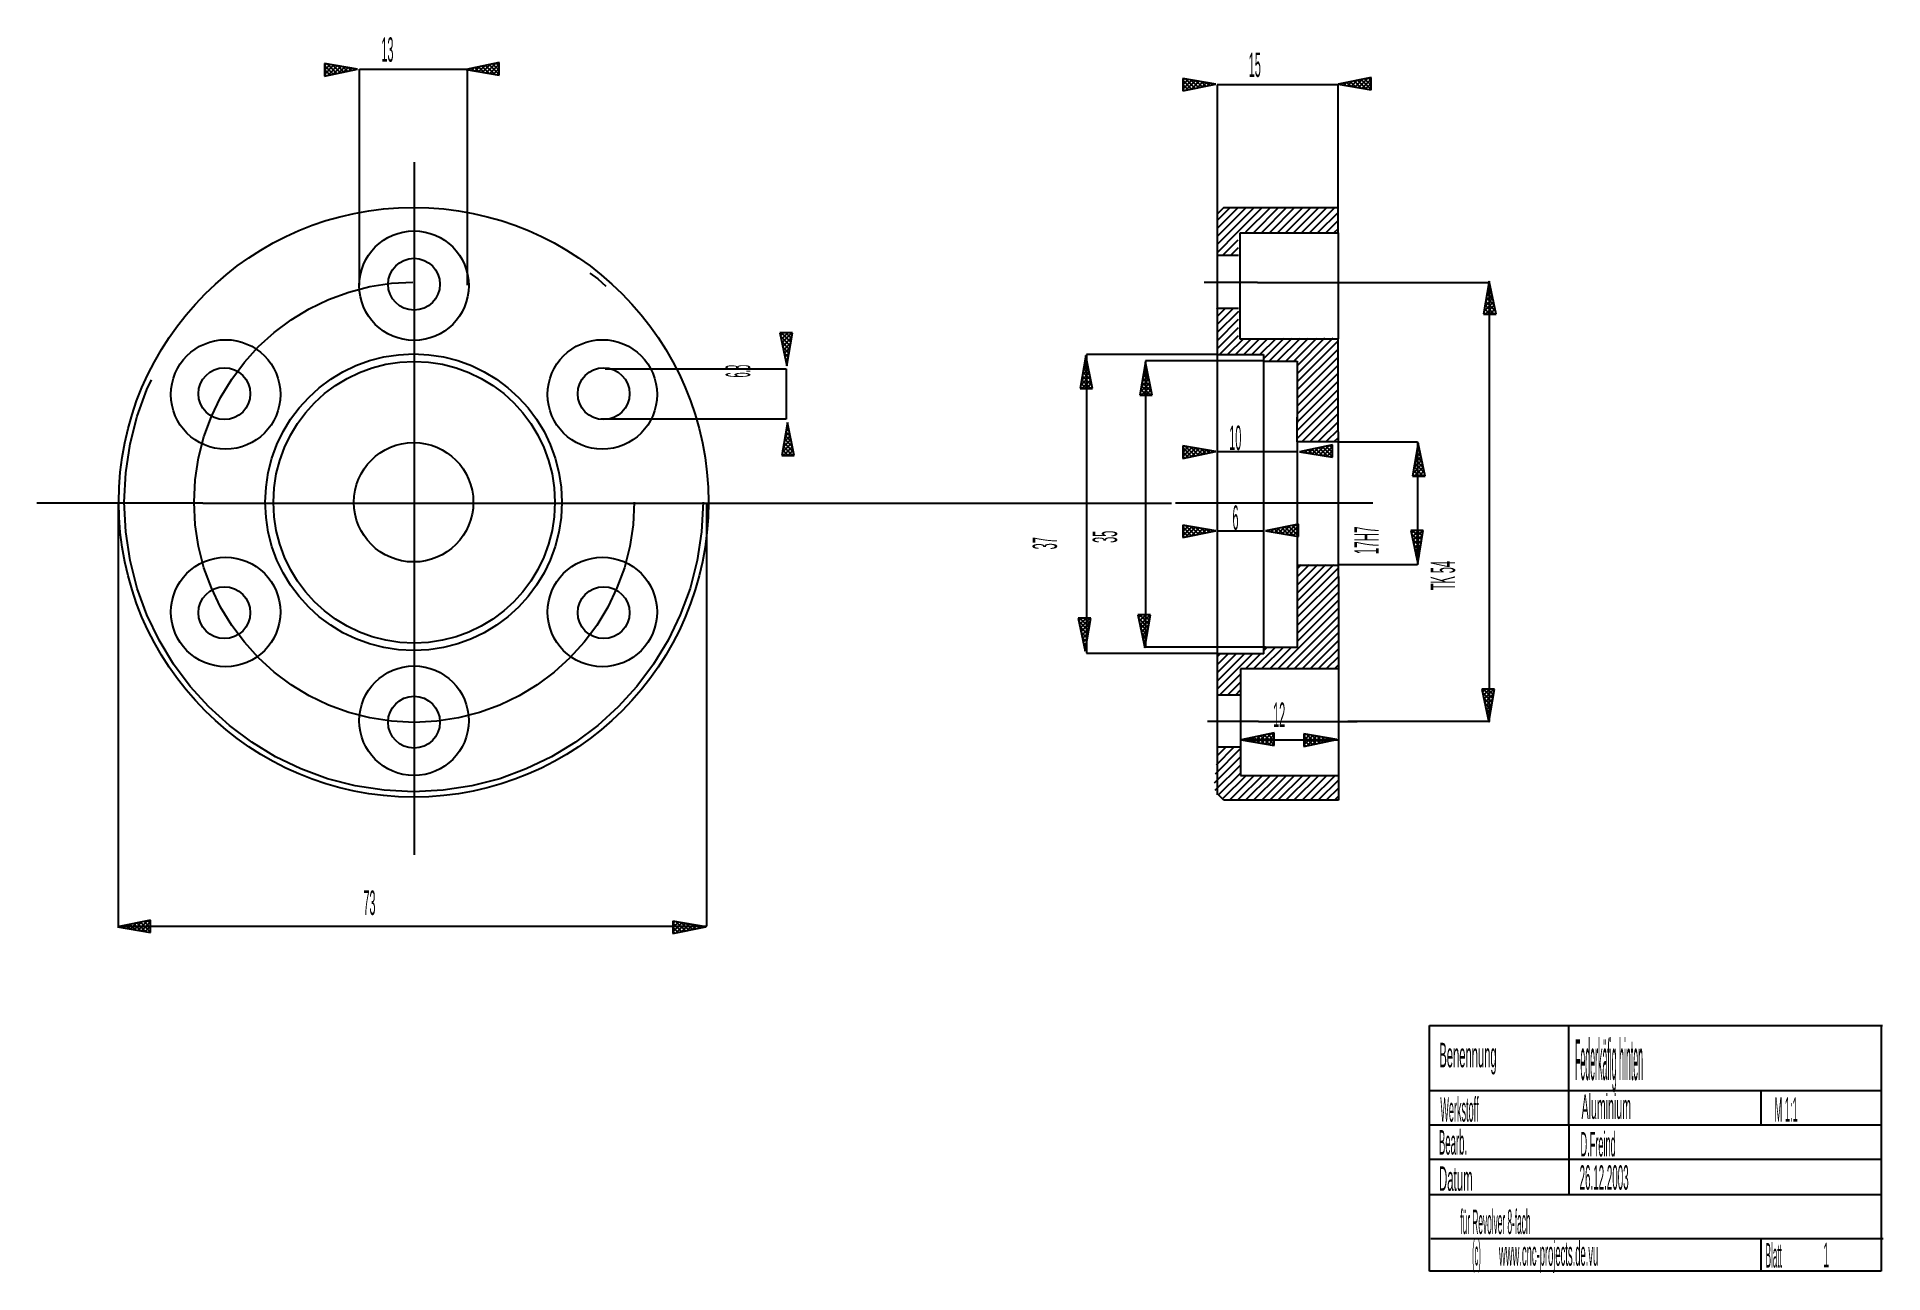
# Model space of a CAD drawing. Extents: x 2.18 to 11.09, y 0.36 to 6.33.
import ezdxf

# ---------------------------------------------------------------- set-up
doc = ezdxf.new("R2010")
doc.units = 0
doc.header["$LTSCALE"] = 10
doc.linetypes.add('CENTER', pattern=[2, 1.25, -0.25, 0.25, -0.25])
doc.linetypes.add('DASHDOT', pattern=[1, 0.5, -0.25, 0, -0.25])
doc.layers.add('1', color=1, linetype='CONTINUOUS')

msp = doc.modelspace()

# ---------------------------------------------------------------- linework, layer by layer
at = {"layer": '1', "color": 0, "linetype": 'CONTINUOUS'}
for p, q in [((3.7236, 6.1707), (3.5643, 6.1978)), ((3.5643, 6.1978), (3.5643, 6.1374)), ((3.5643, 6.1978), (3.5643, 6.1374)), ((3.7236, 6.1707), (3.5643, 6.1978)), ((3.5643, 6.1978), (3.5643, 6.1374)), ((3.5643, 6.1978), (3.5643, 6.1374)), ((3.5736, 6.1963), (3.5643, 6.1869)), ((3.5736, 6.1963), (3.5643, 6.1869)), ((3.5913, 6.1932), (3.5643, 6.1663)), ((3.5913, 6.1932), (3.5643, 6.1663)), ((3.6089, 6.1902), (3.5643, 6.1456)), ((3.6089, 6.1902), (3.5643, 6.1456)), ((3.607, 6.1463), (3.5643, 6.1891)), ((3.607, 6.1463), (3.5643, 6.1891)), ((3.5643, 6.1374), (3.7236, 6.1707)), ((3.5643, 6.1374), (3.7236, 6.1707)), ((3.5899, 6.1428), (3.5643, 6.1684)), ((3.5899, 6.1428), (3.5643, 6.1684)), ((3.6241, 6.1499), (3.5786, 6.1954)), ((3.6241, 6.1499), (3.5786, 6.1954)), ((3.6266, 6.1872), (3.5801, 6.1407)), ((3.6266, 6.1872), (3.5801, 6.1407)), ((3.6412, 6.1535), (3.6035, 6.1911)), ((3.6412, 6.1535), (3.6035, 6.1911)), ((3.6442, 6.1842), (3.6062, 6.1462)), ((3.6442, 6.1842), (3.6062, 6.1462)), ((3.6583, 6.157), (3.6285, 6.1869)), ((3.6583, 6.157), (3.6285, 6.1869)), ((3.6618, 6.1812), (3.6323, 6.1516)), ((3.6618, 6.1812), (3.6323, 6.1516)), ((3.6754, 6.1606), (3.6534, 6.1826)), ((3.6754, 6.1606), (3.6534, 6.1826)), ((3.6795, 6.1782), (3.6584, 6.1571)), ((3.6795, 6.1782), (3.6584, 6.1571)), ((3.6925, 6.1642), (3.6783, 6.1784)), ((3.6925, 6.1642), (3.6783, 6.1784)), ((3.6971, 6.1752), (3.6845, 6.1625)), ((3.6971, 6.1752), (3.6845, 6.1625)), ((3.7096, 6.1677), (3.7032, 6.1741)), ((3.7096, 6.1677), (3.7032, 6.1741)), ((3.7148, 6.1722), (3.7106, 6.1679)), ((3.7148, 6.1722), (3.7106, 6.1679)), ((3.7236, 6.1707), (3.7236, 6.1707)), ((3.7236, 6.1707), (3.7236, 6.1707)), ((3.734, 5.1273), (3.734, 6.1707)), ((3.734, 6.1707), (4.2544, 6.1707)), ((4.4075, 6.2029), (4.2482, 6.1696)), ((4.4075, 6.2029), (4.2482, 6.1696)), ((4.2482, 6.1696), (4.2482, 6.1696)), ((4.2482, 6.1696), (4.4075, 6.1425)), ((4.2482, 6.1696), (4.2482, 6.1696)), ((4.2482, 6.1696), (4.4075, 6.1425)), ((4.2544, 6.1707), (4.2544, 5.1273)), ((4.2606, 6.1675), (4.2567, 6.1714)), ((4.2606, 6.1675), (4.2567, 6.1714)), ((4.262, 6.1725), (4.2575, 6.168)), ((4.262, 6.1725), (4.2575, 6.168)), ((4.2855, 6.1633), (4.2738, 6.175)), ((4.2855, 6.1633), (4.2738, 6.175)), ((4.2881, 6.178), (4.2751, 6.165)), ((4.2881, 6.178), (4.2751, 6.165)), ((4.3104, 6.159), (4.2909, 6.1785)), ((4.3104, 6.159), (4.2909, 6.1785)), ((4.3141, 6.1834), (4.2928, 6.162)), ((4.3141, 6.1834), (4.2928, 6.162)), ((4.3353, 6.1548), (4.308, 6.1821)), ((4.3353, 6.1548), (4.308, 6.1821)), ((4.3402, 6.1888), (4.3104, 6.159)), ((4.3402, 6.1888), (4.3104, 6.159)), ((4.3602, 6.1505), (4.3251, 6.1857)), ((4.3602, 6.1505), (4.3251, 6.1857)), ((4.3663, 6.1943), (4.3281, 6.156)), ((4.3663, 6.1943), (4.3281, 6.156)), ((4.3851, 6.1463), (4.3422, 6.1892)), ((4.3851, 6.1463), (4.3422, 6.1892)), ((4.3924, 6.1997), (4.3457, 6.153)), ((4.3924, 6.1997), (4.3457, 6.153)), ((4.4075, 6.1446), (4.3593, 6.1928)), ((4.4075, 6.1446), (4.3593, 6.1928)), ((4.4075, 6.1941), (4.3634, 6.15)), ((4.4075, 6.1941), (4.3634, 6.15)), ((4.4075, 6.1653), (4.3763, 6.1964)), ((4.4075, 6.1653), (4.3763, 6.1964)), ((4.4075, 6.1734), (4.381, 6.147)), ((4.4075, 6.1734), (4.381, 6.147)), ((4.4075, 6.1859), (4.3934, 6.1999)), ((4.4075, 6.1859), (4.3934, 6.1999)), ((4.4075, 6.1528), (4.3986, 6.144)), ((4.4075, 6.1528), (4.3986, 6.144)), ((4.4075, 6.1425), (4.4075, 6.2029)), ((4.4075, 6.1425), (4.4075, 6.2029)), ((4.4075, 6.1425), (4.4075, 6.2029)), ((4.4075, 6.1425), (4.4075, 6.2029)), ((3.5729, 6.1392), (3.5643, 6.1478)), ((3.5729, 6.1392), (3.5643, 6.1478)), ((7.8681, 6.0988), (7.7089, 6.126)), ((7.7089, 6.126), (7.7089, 6.0656)), ((7.7089, 6.126), (7.7089, 6.0656)), ((7.8681, 6.0988), (7.7089, 6.126)), ((7.7089, 6.126), (7.7089, 6.0656)), ((7.7089, 6.126), (7.7089, 6.0656)), ((7.7182, 6.1244), (7.7089, 6.1151)), ((7.7182, 6.1244), (7.7089, 6.1151)), ((7.7358, 6.1214), (7.7089, 6.0944)), ((7.7358, 6.1214), (7.7089, 6.0944)), ((7.7535, 6.1184), (7.7089, 6.0738)), ((7.7535, 6.1184), (7.7089, 6.0738)), ((7.7516, 6.0745), (7.7089, 6.1172)), ((7.7516, 6.0745), (7.7089, 6.1172)), ((7.7089, 6.0656), (7.8681, 6.0988)), ((7.7089, 6.0656), (7.8681, 6.0988)), ((7.7345, 6.0709), (7.7089, 6.0966)), ((7.7345, 6.0709), (7.7089, 6.0966)), ((7.7174, 6.0674), (7.7089, 6.0759)), ((7.7174, 6.0674), (7.7089, 6.0759)), ((7.7687, 6.0781), (7.7232, 6.1236)), ((7.7687, 6.0781), (7.7232, 6.1236)), ((7.7711, 6.1154), (7.7246, 6.0689)), ((7.7711, 6.1154), (7.7246, 6.0689)), ((7.7858, 6.0816), (7.7481, 6.1193)), ((7.7858, 6.0816), (7.7481, 6.1193)), ((7.7887, 6.1124), (7.7507, 6.0743)), ((7.7887, 6.1124), (7.7507, 6.0743)), ((7.8028, 6.0852), (7.773, 6.1151)), ((7.8028, 6.0852), (7.773, 6.1151)), ((7.8064, 6.1094), (7.7768, 6.0798)), ((7.8064, 6.1094), (7.7768, 6.0798)), ((7.8199, 6.0888), (7.7979, 6.1108)), ((7.8199, 6.0888), (7.7979, 6.1108)), ((7.824, 6.1063), (7.8029, 6.0852)), ((7.824, 6.1063), (7.8029, 6.0852)), ((7.837, 6.0923), (7.8228, 6.1066)), ((7.837, 6.0923), (7.8228, 6.1066)), ((7.8417, 6.1033), (7.829, 6.0907)), ((7.8417, 6.1033), (7.829, 6.0907)), ((7.8541, 6.0959), (7.8477, 6.1023)), ((7.8541, 6.0959), (7.8477, 6.1023)), ((7.8593, 6.1003), (7.8551, 6.0961)), ((7.8593, 6.1003), (7.8551, 6.0961)), ((7.8681, 6.0988), (7.8681, 6.0988)), ((7.8681, 6.0988), (7.8681, 6.0988)), ((8.4589, 6.0954), (7.8747, 6.0954)), ((7.8747, 6.0954), (7.8747, 5.4554)), ((8.4589, 5.501), (8.4589, 6.0954)), ((8.6188, 6.131), (8.4595, 6.0978)), ((8.6188, 6.131), (8.4595, 6.0978)), ((8.4595, 6.0978), (8.4595, 6.0978)), ((8.4595, 6.0978), (8.6188, 6.0706)), ((8.4595, 6.0978), (8.4595, 6.0978)), ((8.4595, 6.0978), (8.6188, 6.0706)), ((8.4719, 6.0957), (8.468, 6.0996)), ((8.4719, 6.0957), (8.468, 6.0996)), ((8.4733, 6.1007), (8.4688, 6.0962)), ((8.4733, 6.1007), (8.4688, 6.0962)), ((8.4968, 6.0914), (8.4851, 6.1031)), ((8.4968, 6.0914), (8.4851, 6.1031)), ((8.4994, 6.1061), (8.4864, 6.0932)), ((8.4994, 6.1061), (8.4864, 6.0932)), ((8.5217, 6.0872), (8.5022, 6.1067)), ((8.5217, 6.0872), (8.5022, 6.1067)), ((8.5254, 6.1116), (8.5041, 6.0902)), ((8.5254, 6.1116), (8.5041, 6.0902)), ((8.5466, 6.0829), (8.5193, 6.1103)), ((8.5466, 6.0829), (8.5193, 6.1103)), ((8.5515, 6.117), (8.5217, 6.0872)), ((8.5515, 6.117), (8.5217, 6.0872)), ((8.5715, 6.0787), (8.5364, 6.1138)), ((8.5715, 6.0787), (8.5364, 6.1138)), ((8.5776, 6.1224), (8.5394, 6.0842)), ((8.5776, 6.1224), (8.5394, 6.0842)), ((8.5964, 6.0744), (8.5535, 6.1174)), ((8.5964, 6.0744), (8.5535, 6.1174)), ((8.6037, 6.1279), (8.557, 6.0812)), ((8.6037, 6.1279), (8.557, 6.0812)), ((8.6188, 6.0728), (8.5706, 6.121)), ((8.6188, 6.0728), (8.5706, 6.121)), ((8.6188, 6.1222), (8.5746, 6.0781)), ((8.6188, 6.1222), (8.5746, 6.0781)), ((8.6188, 6.0934), (8.5876, 6.1245)), ((8.6188, 6.0934), (8.5876, 6.1245)), ((8.6188, 6.1016), (8.5923, 6.0751)), ((8.6188, 6.1016), (8.5923, 6.0751)), ((8.6188, 6.1141), (8.6047, 6.1281)), ((8.6188, 6.1141), (8.6047, 6.1281)), ((8.6188, 6.0809), (8.6099, 6.0721)), ((8.6188, 6.0809), (8.6099, 6.0721)), ((8.6188, 6.0706), (8.6188, 6.131)), ((8.6188, 6.0706), (8.6188, 6.131)), ((8.6188, 6.0706), (8.6188, 6.131)), ((8.6188, 6.0706), (8.6188, 6.131)), ((8.0529, 5.501), (7.874, 5.3221)), ((8.0139, 5.501), (7.8744, 5.3615)), ((7.9749, 5.501), (7.8747, 5.4008)), ((7.9359, 5.501), (7.8751, 5.4401)), ((7.9061, 5.501), (7.8754, 5.4702)), ((7.8754, 5.4702), (7.8754, 4.7928)), ((8.4589, 5.501), (7.9061, 5.501)), ((8.0918, 5.501), (7.9741, 5.3833)), ((8.1308, 5.501), (8.0129, 5.3831)), ((8.1698, 5.501), (8.0517, 5.3829)), ((8.2088, 5.501), (8.0905, 5.3827)), ((8.2477, 5.501), (8.1293, 5.3825)), ((8.2867, 5.501), (8.1681, 5.3823)), ((8.3257, 5.501), (8.2068, 5.3821)), ((8.3647, 5.501), (8.2456, 5.3819)), ((8.4036, 5.501), (8.2844, 5.3817)), ((8.4426, 5.501), (8.3232, 5.3816)), ((8.4589, 5.4783), (8.362, 5.3814)), ((8.4589, 5.4394), (8.4008, 5.3812)), ((8.4589, 5.3809), (8.4589, 5.501)), ((7.974, 5.3831), (7.8736, 5.2828)), ((7.986, 4.8667), (7.986, 5.3809)), ((7.986, 5.3809), (8.4589, 5.3809)), ((8.4589, 5.4004), (8.4395, 5.381)), ((8.4589, 5.3809), (8.4589, 4.869)), ((7.9778, 5.2713), (7.8735, 5.2713)), ((7.9753, 5.3455), (7.9011, 5.2713)), ((7.9766, 5.3078), (7.9401, 5.2713)), ((8.5428, 5.1414), (9.1883, 5.1414)), ((9.1893, 5.1471), (9.1621, 4.9878)), ((9.2029, 5.0818), (9.1731, 5.052)), ((9.1993, 5.0989), (9.1773, 5.0769)), ((9.2085, 5.055), (9.1787, 5.0849)), ((9.1958, 5.116), (9.1816, 5.1018)), ((9.2031, 5.0811), (9.1817, 5.1025)), ((9.1976, 5.1072), (9.1847, 5.1201)), ((9.1922, 5.1331), (9.1858, 5.1267)), ((9.1922, 5.1333), (9.1877, 5.1378)), ((9.1883, 5.1414), (9.1883, 3.0203)), ((9.1893, 5.1471), (9.1893, 5.1471)), ((9.2225, 4.9878), (9.1893, 5.1471)), ((7.9778, 5.0144), (7.8735, 5.0144)), ((7.8744, 5.0144), (7.8735, 5.0136)), ((7.9133, 5.0144), (7.8739, 4.9749)), ((7.9523, 5.0144), (7.8742, 4.9363)), ((7.9777, 5.0008), (7.8745, 4.8976)), ((9.1724, 4.9878), (9.1636, 4.9966)), ((9.21, 5.0476), (9.1646, 5.0021)), ((9.1931, 4.9878), (9.1666, 5.0143)), ((9.2065, 5.0647), (9.1688, 5.027)), ((9.2137, 4.9878), (9.1696, 5.0319)), ((9.2136, 5.0305), (9.1709, 4.9878)), ((9.2194, 5.0028), (9.1726, 5.0496)), ((9.2139, 5.0289), (9.1757, 5.0672)), ((9.2172, 5.0134), (9.1915, 4.9878)), ((9.2207, 4.9964), (9.2122, 4.9878)), ((7.9774, 4.9615), (7.8748, 4.859)), ((7.977, 4.9221), (7.8752, 4.8203)), ((9.1621, 4.9878), (9.2225, 4.9878)), ((9.1621, 4.9878), (9.2225, 4.9878)), ((5.8242, 4.897), (5.7638, 4.897)), ((5.7638, 4.897), (5.797, 4.7377)), ((5.8242, 4.897), (5.7638, 4.897)), ((5.7807, 4.897), (5.7667, 4.883)), ((5.8135, 4.8348), (5.767, 4.8813)), ((5.8014, 4.897), (5.7702, 4.8659)), ((5.8165, 4.8524), (5.7719, 4.897)), ((5.8105, 4.8171), (5.7725, 4.8552)), ((5.822, 4.897), (5.7738, 4.8488)), ((5.8203, 4.8747), (5.7774, 4.8317)), ((5.8075, 4.7995), (5.7779, 4.8291)), ((5.8161, 4.8498), (5.7809, 4.8146)), ((5.8118, 4.8249), (5.7845, 4.7975)), ((5.8196, 4.8701), (5.7926, 4.897)), ((5.797, 4.7377), (5.8242, 4.897)), ((5.8226, 4.8877), (5.8132, 4.897)), ((7.9766, 4.8828), (7.8866, 4.7928)), ((8.0005, 4.8677), (7.9256, 4.7928)), ((8.0398, 4.8681), (7.9646, 4.7928)), ((8.4589, 4.8667), (7.986, 4.8667)), ((8.0792, 4.8684), (8.0036, 4.7928)), ((8.1185, 4.8688), (8.0425, 4.7928)), ((8.1579, 4.8692), (8.0815, 4.7928)), ((8.1972, 4.8695), (8.0996, 4.7719)), ((8.2365, 4.8699), (8.1286, 4.7619)), ((8.2759, 4.8703), (8.1674, 4.7618)), ((8.3152, 4.8706), (8.2062, 4.7616)), ((8.3545, 4.871), (8.245, 4.7615)), ((8.4332, 4.8717), (8.2612, 4.6997)), ((8.3939, 4.8713), (8.2612, 4.7386)), ((8.4589, 4.8584), (8.2612, 4.6607)), ((8.4589, 4.8195), (8.2612, 4.6217)), ((8.4589, 4.4203), (8.4589, 4.8667)), ((5.8045, 4.7818), (5.7834, 4.803)), ((5.8076, 4.8), (5.7881, 4.7805)), ((5.8015, 4.7642), (5.7888, 4.7769)), ((5.8033, 4.7751), (5.7916, 4.7634)), ((5.7985, 4.7466), (5.7943, 4.7508)), ((5.7991, 4.7502), (5.7952, 4.7463)), ((5.797, 4.7377), (5.797, 4.7377)), ((7.2404, 4.7876), (7.2132, 4.6283)), ((7.2505, 4.7394), (7.2284, 4.7174)), ((7.2596, 4.6955), (7.2298, 4.7254)), ((7.2469, 4.7565), (7.2327, 4.7423)), ((7.2542, 4.7216), (7.2328, 4.743)), ((7.2487, 4.7477), (7.2358, 4.7607)), ((7.2433, 4.7736), (7.2369, 4.7672)), ((7.2433, 4.7738), (7.2388, 4.7783)), ((7.2404, 4.7876), (7.2404, 4.7876)), ((7.2736, 4.6283), (7.2404, 4.7876)), ((7.8754, 4.7928), (7.2436, 4.7928)), ((7.2436, 4.7928), (7.2436, 3.3514)), ((7.5288, 4.7564), (7.5017, 4.5971)), ((7.5353, 4.7252), (7.5211, 4.711)), ((7.5372, 4.7165), (7.5242, 4.7294)), ((7.5318, 4.7423), (7.5254, 4.7359)), ((7.5317, 4.7426), (7.5273, 4.747)), ((7.5288, 4.7564), (7.5288, 4.7564)), ((7.5621, 4.5971), (7.5288, 4.7564)), ((8.0996, 4.762), (7.5298, 4.762)), ((7.5298, 4.762), (7.5298, 3.3808)), ((7.8754, 4.7928), (8.0996, 4.7928)), ((7.8754, 4.7928), (7.8754, 4.6543)), ((8.0996, 4.7928), (8.0996, 4.762)), ((8.0996, 4.762), (8.0996, 4.3705)), ((8.1011, 4.7614), (8.2612, 4.7614)), ((8.4589, 4.7805), (8.2612, 4.5827)), ((8.2612, 4.7614), (8.2612, 4.4621)), ((8.4589, 4.7415), (8.2612, 4.5438)), ((4.9205, 4.7239), (5.7948, 4.7239)), ((5.7948, 4.7239), (5.7948, 4.4805)), ((7.2236, 4.6283), (7.2147, 4.6372)), ((7.2612, 4.6881), (7.2157, 4.6427)), ((7.2442, 4.6283), (7.2177, 4.6548)), ((7.2576, 4.7052), (7.2199, 4.6676)), ((7.2649, 4.6283), (7.2208, 4.6724)), ((7.2647, 4.6711), (7.222, 4.6283)), ((7.2705, 4.6433), (7.2238, 4.6901)), ((7.254, 4.7223), (7.2242, 4.6925)), ((7.2651, 4.6694), (7.2268, 4.7077)), ((7.2683, 4.654), (7.2426, 4.6283)), ((7.2718, 4.6369), (7.2633, 4.6283)), ((7.5496, 4.6569), (7.5041, 4.6114)), ((7.546, 4.674), (7.5084, 4.6363)), ((7.5533, 4.5971), (7.5092, 4.6412)), ((7.5532, 4.6398), (7.5104, 4.5971)), ((7.5589, 4.6121), (7.5122, 4.6588)), ((7.5425, 4.6911), (7.5126, 4.6612)), ((7.5535, 4.6382), (7.5152, 4.6765)), ((7.5389, 4.7082), (7.5169, 4.6861)), ((7.548, 4.6643), (7.5182, 4.6941)), ((7.5426, 4.6904), (7.5212, 4.7118)), ((7.8754, 4.6543), (7.8754, 2.6673)), ((8.4589, 4.7026), (8.2612, 4.5048)), ((8.4589, 4.6636), (8.2612, 4.4658)), ((7.2132, 4.6283), (7.2736, 4.6283)), ((7.2132, 4.6283), (7.2736, 4.6283)), ((7.5017, 4.5971), (7.5621, 4.5971)), ((7.5017, 4.5971), (7.5621, 4.5971)), ((7.512, 4.5971), (7.5032, 4.6059)), ((7.5326, 4.5971), (7.5062, 4.6235)), ((7.5567, 4.6227), (7.5311, 4.5971)), ((7.5603, 4.6056), (7.5517, 4.5971)), ((8.4589, 4.6246), (8.2612, 4.4268)), ((8.4589, 4.5856), (8.2612, 4.3879)), ((8.4589, 4.5467), (8.2835, 4.3713)), ((5.7948, 4.4805), (4.8997, 4.4805)), ((5.7997, 4.465), (5.7725, 4.3057)), ((5.7997, 4.465), (5.7997, 4.465)), ((5.8329, 4.3057), (5.7997, 4.465)), ((8.2624, 4.3713), (8.2624, 4.4897)), ((8.4589, 4.5077), (8.3225, 4.3713)), ((8.4589, 4.4687), (8.3615, 4.3713)), ((5.8169, 4.3826), (5.7792, 4.3449)), ((5.8133, 4.3997), (5.7834, 4.3698)), ((5.8243, 4.3468), (5.786, 4.3851)), ((5.8097, 4.4168), (5.7877, 4.3947)), ((5.8189, 4.3729), (5.7891, 4.4027)), ((5.8062, 4.4339), (5.7919, 4.4196)), ((5.8134, 4.399), (5.7921, 4.4204)), ((5.808, 4.4251), (5.7951, 4.438)), ((5.8026, 4.4509), (5.7962, 4.4445)), ((5.8026, 4.4512), (5.7981, 4.4557)), ((8.0996, 4.3705), (8.0996, 3.3478)), ((8.4589, 4.3713), (8.2624, 4.3713)), ((8.2624, 4.3713), (8.2624, 3.7719)), ((8.4589, 4.4297), (8.4005, 4.3713)), ((8.4589, 4.3908), (8.4394, 4.3713)), ((8.4589, 4.4203), (8.4589, 4.3713)), ((8.4589, 4.3713), (8.4589, 3.7719)), ((8.4589, 4.3713), (8.8434, 4.3713)), ((8.8434, 4.3713), (8.8434, 3.7781)), ((5.7725, 4.3057), (5.8329, 4.3057)), ((5.7725, 4.3057), (5.8329, 4.3057)), ((5.7828, 4.3057), (5.774, 4.3145)), ((5.8204, 4.3655), (5.7749, 4.32)), ((5.8035, 4.3057), (5.777, 4.3321)), ((5.8241, 4.3057), (5.78, 4.3498)), ((5.824, 4.3484), (5.7813, 4.3057)), ((5.8298, 4.3207), (5.783, 4.3674)), ((5.8276, 4.3313), (5.8019, 4.3057)), ((5.8311, 4.3142), (5.8226, 4.3057)), ((7.8681, 4.3249), (7.7089, 4.352)), ((7.7089, 4.352), (7.7089, 4.2916)), ((7.7089, 4.352), (7.7089, 4.2916)), ((7.8681, 4.3249), (7.7089, 4.352)), ((7.7089, 4.352), (7.7089, 4.2916)), ((7.7089, 4.352), (7.7089, 4.2916)), ((7.7182, 4.3505), (7.7089, 4.3411)), ((7.7182, 4.3505), (7.7089, 4.3411)), ((7.7358, 4.3474), (7.7089, 4.3205)), ((7.7358, 4.3474), (7.7089, 4.3205)), ((7.7535, 4.3444), (7.7089, 4.2998)), ((7.7535, 4.3444), (7.7089, 4.2998)), ((7.7516, 4.3006), (7.7089, 4.3433)), ((7.7516, 4.3006), (7.7089, 4.3433)), ((7.7089, 4.2916), (7.8681, 4.3249)), ((7.7089, 4.2916), (7.8681, 4.3249)), ((7.7345, 4.297), (7.7089, 4.3226)), ((7.7345, 4.297), (7.7089, 4.3226)), ((7.7174, 4.2934), (7.7089, 4.302)), ((7.7174, 4.2934), (7.7089, 4.302)), ((7.7687, 4.3041), (7.7232, 4.3496)), ((7.7687, 4.3041), (7.7232, 4.3496)), ((7.7711, 4.3414), (7.7246, 4.2949)), ((7.7711, 4.3414), (7.7246, 4.2949)), ((7.7858, 4.3077), (7.7481, 4.3453)), ((7.7858, 4.3077), (7.7481, 4.3453)), ((7.7887, 4.3384), (7.7507, 4.3004)), ((7.7887, 4.3384), (7.7507, 4.3004)), ((7.8028, 4.3112), (7.773, 4.3411)), ((7.8028, 4.3112), (7.773, 4.3411)), ((7.8064, 4.3354), (7.7768, 4.3058)), ((7.8064, 4.3354), (7.7768, 4.3058)), ((7.8199, 4.3148), (7.7979, 4.3368)), ((7.8199, 4.3148), (7.7979, 4.3368)), ((7.824, 4.3324), (7.8029, 4.3113)), ((7.824, 4.3324), (7.8029, 4.3113)), ((7.837, 4.3184), (7.8228, 4.3326)), ((7.837, 4.3184), (7.8228, 4.3326)), ((7.8417, 4.3294), (7.829, 4.3167)), ((7.8417, 4.3294), (7.829, 4.3167)), ((7.8541, 4.3219), (7.8477, 4.3284)), ((7.8541, 4.3219), (7.8477, 4.3284)), ((7.8593, 4.3264), (7.8551, 4.3221)), ((7.8593, 4.3264), (7.8551, 4.3221)), ((7.8681, 4.3249), (7.8681, 4.3249)), ((7.8681, 4.3249), (7.8681, 4.3249)), ((8.2637, 4.3224), (7.8747, 4.3224)), ((8.4317, 4.3571), (8.2724, 4.3238)), ((8.4317, 4.3571), (8.2724, 4.3238)), ((8.2724, 4.3238), (8.2724, 4.3238)), ((8.2724, 4.3238), (8.4317, 4.2967)), ((8.2724, 4.3238), (8.2724, 4.3238)), ((8.2724, 4.3238), (8.4317, 4.2967)), ((8.2848, 4.3217), (8.2809, 4.3256)), ((8.2848, 4.3217), (8.2809, 4.3256)), ((8.2862, 4.3267), (8.2817, 4.3222)), ((8.2862, 4.3267), (8.2817, 4.3222)), ((8.3097, 4.3175), (8.298, 4.3292)), ((8.3097, 4.3175), (8.298, 4.3292)), ((8.3123, 4.3322), (8.2993, 4.3192)), ((8.3123, 4.3322), (8.2993, 4.3192)), ((8.3346, 4.3132), (8.3151, 4.3328)), ((8.3346, 4.3132), (8.3151, 4.3328)), ((8.3384, 4.3376), (8.317, 4.3162)), ((8.3384, 4.3376), (8.317, 4.3162)), ((8.3595, 4.309), (8.3322, 4.3363)), ((8.3595, 4.309), (8.3322, 4.3363)), ((8.3645, 4.343), (8.3346, 4.3132)), ((8.3645, 4.343), (8.3346, 4.3132)), ((8.3844, 4.3047), (8.3493, 4.3399)), ((8.3844, 4.3047), (8.3493, 4.3399)), ((8.3905, 4.3485), (8.3523, 4.3102)), ((8.3905, 4.3485), (8.3523, 4.3102)), ((8.4093, 4.3005), (8.3664, 4.3434)), ((8.4093, 4.3005), (8.3664, 4.3434)), ((8.4166, 4.3539), (8.3699, 4.3072)), ((8.4166, 4.3539), (8.3699, 4.3072)), ((8.4317, 4.2988), (8.3835, 4.347)), ((8.4317, 4.2988), (8.3835, 4.347)), ((8.4317, 4.3483), (8.3876, 4.3042)), ((8.4317, 4.3483), (8.3876, 4.3042)), ((8.4317, 4.3195), (8.4005, 4.3506)), ((8.4317, 4.3195), (8.4005, 4.3506)), ((8.4317, 4.3276), (8.4052, 4.3012)), ((8.4317, 4.3276), (8.4052, 4.3012)), ((8.4317, 4.3401), (8.4176, 4.3541)), ((8.4317, 4.3401), (8.4176, 4.3541)), ((8.4317, 4.307), (8.4228, 4.2982)), ((8.4317, 4.307), (8.4228, 4.2982)), ((8.4317, 4.2967), (8.4317, 4.3571)), ((8.4317, 4.2967), (8.4317, 4.3571)), ((8.4317, 4.2967), (8.4317, 4.3571)), ((8.4317, 4.2967), (8.4317, 4.3571)), ((8.8463, 4.3656), (8.8191, 4.2063)), ((8.8635, 4.2832), (8.8258, 4.2456)), ((8.8599, 4.3003), (8.8301, 4.2705)), ((8.8709, 4.2474), (8.8327, 4.2857)), ((8.8563, 4.3174), (8.8343, 4.2954)), ((8.8655, 4.2735), (8.8357, 4.3034)), ((8.8528, 4.3345), (8.8385, 4.3203)), ((8.86, 4.2996), (8.8387, 4.321)), ((8.8546, 4.3257), (8.8417, 4.3387)), ((8.8492, 4.3516), (8.8428, 4.3452)), ((8.8492, 4.3518), (8.8447, 4.3563)), ((8.8463, 4.3656), (8.8463, 4.3656)), ((8.8795, 4.2063), (8.8463, 4.3656)), ((8.8191, 4.2063), (8.8795, 4.2063)), ((8.8191, 4.2063), (8.8795, 4.2063)), ((8.8294, 4.2063), (8.8206, 4.2152)), ((8.867, 4.2661), (8.8216, 4.2207)), ((8.8501, 4.2063), (8.8236, 4.2328)), ((8.8707, 4.2063), (8.8266, 4.2504)), ((8.8706, 4.2491), (8.8279, 4.2063)), ((8.8764, 4.2214), (8.8296, 4.2681)), ((8.8742, 4.232), (8.8485, 4.2063)), ((8.8777, 4.2149), (8.8692, 4.2063)), ((2.569, 4.0726), (2.569, 2.0325)), ((5.4112, 2.0325), (5.4112, 4.0726)), ((7.8681, 3.9419), (7.7089, 3.9691)), ((7.7089, 3.9691), (7.7089, 3.9087)), ((7.7089, 3.9691), (7.7089, 3.9087)), ((7.8681, 3.9419), (7.7089, 3.9691)), ((7.7089, 3.9691), (7.7089, 3.9087)), ((7.7089, 3.9691), (7.7089, 3.9087)), ((7.7182, 3.9675), (7.7089, 3.9582)), ((7.7182, 3.9675), (7.7089, 3.9582)), ((7.7358, 3.9645), (7.7089, 3.9376)), ((7.7358, 3.9645), (7.7089, 3.9376)), ((7.7535, 3.9615), (7.7089, 3.9169)), ((7.7535, 3.9615), (7.7089, 3.9169)), ((7.7516, 3.9176), (7.7089, 3.9604)), ((7.7516, 3.9176), (7.7089, 3.9604)), ((7.7089, 3.9087), (7.8681, 3.9419)), ((7.7089, 3.9087), (7.8681, 3.9419)), ((7.7345, 3.9141), (7.7089, 3.9397)), ((7.7345, 3.9141), (7.7089, 3.9397)), ((7.7687, 3.9212), (7.7232, 3.9667)), ((7.7687, 3.9212), (7.7232, 3.9667)), ((7.7711, 3.9585), (7.7246, 3.912)), ((7.7711, 3.9585), (7.7246, 3.912)), ((7.7858, 3.9248), (7.7481, 3.9624)), ((7.7858, 3.9248), (7.7481, 3.9624)), ((7.7887, 3.9555), (7.7507, 3.9174)), ((7.7887, 3.9555), (7.7507, 3.9174)), ((7.8028, 3.9283), (7.773, 3.9582)), ((7.8028, 3.9283), (7.773, 3.9582)), ((7.8064, 3.9525), (7.7768, 3.9229)), ((7.8064, 3.9525), (7.7768, 3.9229)), ((7.8199, 3.9319), (7.7979, 3.9539)), ((7.8199, 3.9319), (7.7979, 3.9539)), ((7.824, 3.9495), (7.8029, 3.9283)), ((7.824, 3.9495), (7.8029, 3.9283)), ((7.837, 3.9354), (7.8228, 3.9497)), ((7.837, 3.9354), (7.8228, 3.9497)), ((7.8417, 3.9465), (7.829, 3.9338)), ((7.8417, 3.9465), (7.829, 3.9338)), ((7.8541, 3.939), (7.8477, 3.9454)), ((7.8541, 3.939), (7.8477, 3.9454)), ((7.8593, 3.9434), (7.8551, 3.9392)), ((7.8593, 3.9434), (7.8551, 3.9392)), ((7.8681, 3.9419), (7.8681, 3.9419)), ((7.8681, 3.9419), (7.8681, 3.9419)), ((8.1022, 3.9399), (7.8747, 3.9399)), ((8.268, 3.9741), (8.1087, 3.9409)), ((8.268, 3.9741), (8.1087, 3.9409)), ((8.1087, 3.9409), (8.1087, 3.9409)), ((8.1087, 3.9409), (8.268, 3.9137)), ((8.1087, 3.9409), (8.1087, 3.9409)), ((8.1087, 3.9409), (8.268, 3.9137)), ((8.1211, 3.9388), (8.1172, 3.9427)), ((8.1211, 3.9388), (8.1172, 3.9427)), ((8.1225, 3.9438), (8.118, 3.9393)), ((8.1225, 3.9438), (8.118, 3.9393)), ((8.146, 3.9345), (8.1343, 3.9463)), ((8.146, 3.9345), (8.1343, 3.9463)), ((8.1486, 3.9492), (8.1356, 3.9363)), ((8.1486, 3.9492), (8.1356, 3.9363)), ((8.1709, 3.9303), (8.1514, 3.9498)), ((8.1709, 3.9303), (8.1514, 3.9498)), ((8.1746, 3.9547), (8.1533, 3.9333)), ((8.1746, 3.9547), (8.1533, 3.9333)), ((8.1958, 3.926), (8.1685, 3.9534)), ((8.1958, 3.926), (8.1685, 3.9534)), ((8.2007, 3.9601), (8.1709, 3.9303)), ((8.2007, 3.9601), (8.1709, 3.9303)), ((8.2207, 3.9218), (8.1856, 3.957)), ((8.2207, 3.9218), (8.1856, 3.957)), ((8.2268, 3.9656), (8.1886, 3.9273)), ((8.2268, 3.9656), (8.1886, 3.9273)), ((8.2456, 3.9175), (8.2027, 3.9605)), ((8.2456, 3.9175), (8.2027, 3.9605)), ((8.2529, 3.971), (8.2062, 3.9243)), ((8.2529, 3.971), (8.2062, 3.9243)), ((8.268, 3.9159), (8.2198, 3.9641)), ((8.268, 3.9159), (8.2198, 3.9641)), ((8.268, 3.9654), (8.2238, 3.9213)), ((8.268, 3.9654), (8.2238, 3.9213)), ((8.268, 3.9365), (8.2368, 3.9676)), ((8.268, 3.9365), (8.2368, 3.9676)), ((8.268, 3.9447), (8.2415, 3.9182)), ((8.268, 3.9447), (8.2415, 3.9182)), ((8.268, 3.9572), (8.2539, 3.9712)), ((8.268, 3.9572), (8.2539, 3.9712)), ((8.268, 3.9241), (8.2591, 3.9152)), ((8.268, 3.9241), (8.2591, 3.9152)), ((8.268, 3.9137), (8.268, 3.9741)), ((8.268, 3.9137), (8.268, 3.9741)), ((8.268, 3.9137), (8.268, 3.9741)), ((8.268, 3.9137), (8.268, 3.9741)), ((8.8708, 3.9426), (8.8104, 3.9426)), ((8.8104, 3.9426), (8.8436, 3.7833)), ((8.8708, 3.9426), (8.8104, 3.9426)), ((8.8273, 3.9426), (8.8133, 3.9286)), ((8.8601, 3.8804), (8.8136, 3.9269)), ((8.848, 3.9426), (8.8169, 3.9115)), ((8.8632, 3.898), (8.8185, 3.9426)), ((8.8686, 3.9426), (8.8204, 3.8944)), ((8.8662, 3.9157), (8.8392, 3.9426)), ((8.8436, 3.7833), (8.8708, 3.9426)), ((8.8692, 3.9333), (8.8599, 3.9426)), ((7.7174, 3.9105), (7.7089, 3.919)), ((7.7174, 3.9105), (7.7089, 3.919)), ((8.8571, 3.8627), (8.8191, 3.9008)), ((8.867, 3.9203), (8.824, 3.8773)), ((8.8541, 3.8451), (8.8245, 3.8747)), ((8.8627, 3.8954), (8.8275, 3.8602)), ((8.8511, 3.8274), (8.83, 3.8486)), ((8.8585, 3.8705), (8.8311, 3.8431)), ((8.8542, 3.8456), (8.8347, 3.8261)), ((8.4373, 3.7778), (8.2629, 3.6035)), ((8.3983, 3.7778), (8.2629, 3.6425)), ((8.3593, 3.7778), (8.2629, 3.6815)), ((8.3203, 3.7778), (8.2629, 3.7204)), ((8.2814, 3.7778), (8.2629, 3.7594)), ((8.2629, 3.6797), (8.2629, 3.7766)), ((8.2629, 3.7766), (8.4587, 3.7766)), ((8.4607, 3.7623), (8.2629, 3.5645)), ((8.4607, 3.7216), (8.4607, 3.7778)), ((8.8434, 3.7781), (8.4618, 3.7781)), ((8.8481, 3.8098), (8.8354, 3.8225)), ((8.85, 3.8207), (8.8382, 3.809)), ((8.8451, 3.7922), (8.8409, 3.7964)), ((8.8457, 3.7958), (8.8418, 3.7919)), ((8.8436, 3.7833), (8.8436, 3.7833)), ((8.4607, 3.7233), (8.2629, 3.5256)), ((8.4607, 3.6844), (8.2629, 3.4866)), ((8.2629, 3.3805), (8.2629, 3.6797)), ((8.4607, 3.7216), (8.4607, 3.2751)), ((8.4607, 3.5674), (8.1694, 3.2761)), ((8.4607, 3.6454), (8.2629, 3.4476)), ((8.4607, 3.6064), (8.2629, 3.4086)), ((7.2649, 3.5206), (7.2045, 3.5206)), ((7.2045, 3.5206), (7.2377, 3.3613)), ((7.2649, 3.5206), (7.2045, 3.5206)), ((7.2214, 3.5206), (7.2074, 3.5066)), ((7.2543, 3.4584), (7.2078, 3.5049)), ((7.2421, 3.5206), (7.211, 3.4895)), ((7.2573, 3.476), (7.2127, 3.5206)), ((7.2513, 3.4407), (7.2132, 3.4788)), ((7.2627, 3.5206), (7.2145, 3.4724)), ((7.2611, 3.4983), (7.2181, 3.4553)), ((7.2603, 3.4937), (7.2333, 3.5206)), ((7.2377, 3.3613), (7.2649, 3.5206)), ((7.2633, 3.5113), (7.254, 3.5206)), ((7.5533, 3.5362), (7.4929, 3.5362)), ((7.4929, 3.5362), (7.5261, 3.377)), ((7.5533, 3.5362), (7.4929, 3.5362)), ((7.5099, 3.5362), (7.4958, 3.5222)), ((7.5427, 3.474), (7.4962, 3.5205)), ((7.5305, 3.5362), (7.4994, 3.5051)), ((7.5457, 3.4916), (7.5011, 3.5362)), ((7.5397, 3.4564), (7.5016, 3.4944)), ((7.5512, 3.5362), (7.503, 3.488)), ((7.5495, 3.5139), (7.5065, 3.471)), ((7.5453, 3.489), (7.5101, 3.4539)), ((7.5487, 3.5093), (7.5218, 3.5362)), ((7.5261, 3.377), (7.5533, 3.5362)), ((7.5517, 3.5269), (7.5424, 3.5362)), ((8.4607, 3.5285), (8.2082, 3.276)), ((8.4607, 3.4895), (8.2471, 3.2759)), ((7.2482, 3.4231), (7.2187, 3.4527)), ((7.2568, 3.4734), (7.2217, 3.4382)), ((7.2452, 3.4054), (7.2241, 3.4266)), ((7.2526, 3.4485), (7.2252, 3.4211)), ((7.2483, 3.4236), (7.2288, 3.4041)), ((7.2422, 3.3878), (7.2295, 3.4005)), ((7.2441, 3.3987), (7.2324, 3.387)), ((7.5367, 3.4387), (7.5071, 3.4683)), ((7.5337, 3.4211), (7.5125, 3.4422)), ((7.541, 3.4641), (7.5137, 3.4368)), ((7.5368, 3.4392), (7.5172, 3.4197)), ((7.5307, 3.4034), (7.518, 3.4161)), ((7.5325, 3.4143), (7.5208, 3.4026)), ((7.5276, 3.3858), (7.5234, 3.39)), ((7.5283, 3.3894), (7.5244, 3.3855)), ((8.4607, 3.4505), (8.2859, 3.2757)), ((8.4607, 3.4115), (8.3247, 3.2756)), ((7.2392, 3.3702), (7.235, 3.3744)), ((7.2398, 3.3738), (7.2359, 3.3699)), ((7.2377, 3.3613), (7.2377, 3.3613)), ((7.2436, 3.3514), (7.8747, 3.3514)), ((7.5261, 3.377), (7.5261, 3.377)), ((7.5298, 3.3808), (8.1095, 3.3808)), ((7.8771, 3.349), (8.1014, 3.349)), ((7.8915, 3.349), (7.8772, 3.3348)), ((7.9305, 3.349), (7.8775, 3.296)), ((7.9695, 3.349), (7.8777, 3.2573)), ((8.0084, 3.349), (7.878, 3.2186)), ((8.0474, 3.349), (7.8783, 3.1799)), ((8.0864, 3.349), (8.014, 3.2766)), ((8.1564, 3.38), (8.0528, 3.2765)), ((8.1955, 3.3802), (8.0917, 3.2764)), ((8.1172, 3.3799), (8.1014, 3.364)), ((8.1028, 3.3805), (8.2629, 3.3805)), ((8.2346, 3.3803), (8.1305, 3.2762)), ((8.4607, 3.3726), (8.3636, 3.2755)), ((8.4607, 3.3336), (8.4024, 3.2753)), ((7.9856, 3.2483), (7.8863, 3.1489)), ((7.9862, 3.2099), (7.9253, 3.1489)), ((8.4607, 3.2751), (7.9877, 3.2751)), ((7.9877, 3.2751), (7.9877, 2.761)), ((8.4607, 3.2946), (8.4413, 3.2752)), ((8.4607, 3.2751), (8.4607, 2.7594)), ((7.9871, 3.1489), (7.8785, 3.1489)), ((7.9868, 3.1715), (7.9642, 3.1489)), ((9.2138, 3.1768), (9.1534, 3.1768)), ((9.1534, 3.1768), (9.1866, 3.0175)), ((9.2138, 3.1768), (9.1534, 3.1768)), ((9.1703, 3.1768), (9.1563, 3.1627)), ((9.2031, 3.1145), (9.1567, 3.161)), ((9.191, 3.1768), (9.1599, 3.1457)), ((9.2062, 3.1322), (9.1616, 3.1768)), ((9.2001, 3.0969), (9.1621, 3.1349)), ((9.2116, 3.1768), (9.1634, 3.1286)), ((9.21, 3.1545), (9.167, 3.1115)), ((9.2057, 3.1295), (9.1705, 3.0944)), ((9.2092, 3.1498), (9.1822, 3.1768)), ((9.1866, 3.0175), (9.2138, 3.1768)), ((9.2122, 3.1674), (9.2029, 3.1768)), ((9.1971, 3.0792), (9.1675, 3.1088)), ((9.1941, 3.0616), (9.173, 3.0827)), ((9.2015, 3.1046), (9.1741, 3.0773)), ((9.1972, 3.0797), (9.1777, 3.0602)), ((9.1911, 3.0439), (9.1784, 3.0566)), ((9.193, 3.0548), (9.1812, 3.0431)), ((8.151, 2.966), (7.9917, 2.9328)), ((8.151, 2.966), (7.9917, 2.9328)), ((8.0577, 2.9466), (8.0363, 2.9252)), ((8.0577, 2.9466), (8.0363, 2.9252)), ((8.0789, 2.9179), (8.0516, 2.9453)), ((8.0789, 2.9179), (8.0516, 2.9453)), ((8.0838, 2.952), (8.054, 2.9222)), ((8.0838, 2.952), (8.054, 2.9222)), ((8.1038, 2.9137), (8.0686, 2.9488)), ((8.1038, 2.9137), (8.0686, 2.9488)), ((8.1099, 2.9575), (8.0716, 2.9192)), ((8.1099, 2.9575), (8.0716, 2.9192)), ((8.1287, 2.9094), (8.0857, 2.9524)), ((8.1287, 2.9094), (8.0857, 2.9524)), ((8.136, 2.9629), (8.0893, 2.9162)), ((8.136, 2.9629), (8.0893, 2.9162)), ((8.151, 2.9078), (8.1028, 2.956)), ((8.151, 2.9078), (8.1028, 2.956)), ((8.151, 2.9573), (8.1069, 2.9132)), ((8.151, 2.9573), (8.1069, 2.9132)), ((8.151, 2.9284), (8.1199, 2.9595)), ((8.151, 2.9284), (8.1199, 2.9595)), ((8.151, 2.9491), (8.137, 2.9631)), ((8.151, 2.9491), (8.137, 2.9631)), ((8.151, 2.9056), (8.151, 2.966)), ((8.151, 2.9056), (8.151, 2.966)), ((8.151, 2.9056), (8.151, 2.966)), ((8.151, 2.9056), (8.151, 2.966)), ((8.4528, 2.9338), (8.2935, 2.961)), ((8.2935, 2.961), (8.2935, 2.9006)), ((8.2935, 2.961), (8.2935, 2.9006)), ((8.4528, 2.9338), (8.2935, 2.961)), ((8.2935, 2.961), (8.2935, 2.9006)), ((8.2935, 2.961), (8.2935, 2.9006)), ((8.3028, 2.9594), (8.2935, 2.9501)), ((8.3028, 2.9594), (8.2935, 2.9501)), ((8.3205, 2.9564), (8.2935, 2.9294)), ((8.3205, 2.9564), (8.2935, 2.9294)), ((8.3381, 2.9534), (8.2935, 2.9088)), ((8.3381, 2.9534), (8.2935, 2.9088)), ((8.3362, 2.9095), (8.2935, 2.9522)), ((8.3362, 2.9095), (8.2935, 2.9522)), ((8.3533, 2.9131), (8.3078, 2.9586)), ((8.3533, 2.9131), (8.3078, 2.9586)), ((8.3558, 2.9504), (8.3093, 2.9039)), ((8.3558, 2.9504), (8.3093, 2.9039)), ((8.3704, 2.9166), (8.3328, 2.9543)), ((8.3704, 2.9166), (8.3328, 2.9543)), ((8.3734, 2.9474), (8.3354, 2.9093)), ((8.3734, 2.9474), (8.3354, 2.9093)), ((8.3875, 2.9202), (8.3577, 2.9501)), ((8.3875, 2.9202), (8.3577, 2.9501)), ((8.3911, 2.9444), (8.3615, 2.9148)), ((8.3911, 2.9444), (8.3615, 2.9148)), ((8.4046, 2.9238), (8.3826, 2.9458)), ((8.4046, 2.9238), (8.3826, 2.9458)), ((9.1883, 3.0203), (8.5058, 3.0203)), ((9.1881, 3.0263), (9.1839, 3.0305)), ((9.1887, 3.0299), (9.1848, 3.026)), ((9.1866, 3.0175), (9.1866, 3.0175)), ((7.9872, 2.8884), (7.8657, 2.7669)), ((7.9562, 2.8964), (7.87, 2.8102)), ((7.9173, 2.8964), (7.8742, 2.8534)), ((7.9871, 2.8964), (7.8785, 2.8964)), ((7.9848, 2.932), (8.4618, 2.932)), ((7.9917, 2.9328), (7.9917, 2.9328)), ((7.9917, 2.9328), (8.151, 2.9056)), ((7.9917, 2.9328), (7.9917, 2.9328)), ((7.9917, 2.9328), (8.151, 2.9056)), ((8.0042, 2.9307), (8.0003, 2.9346)), ((8.0042, 2.9307), (8.0003, 2.9346)), ((8.0055, 2.9357), (8.0011, 2.9312)), ((8.0055, 2.9357), (8.0011, 2.9312)), ((8.0291, 2.9264), (8.0174, 2.9382)), ((8.0291, 2.9264), (8.0174, 2.9382)), ((8.0316, 2.9411), (8.0187, 2.9282)), ((8.0316, 2.9411), (8.0187, 2.9282)), ((8.054, 2.9222), (8.0345, 2.9417)), ((8.054, 2.9222), (8.0345, 2.9417)), ((8.151, 2.9366), (8.1246, 2.9101)), ((8.151, 2.9366), (8.1246, 2.9101)), ((8.151, 2.916), (8.1422, 2.9071)), ((8.151, 2.916), (8.1422, 2.9071)), ((8.2935, 2.9006), (8.4528, 2.9338)), ((8.2935, 2.9006), (8.4528, 2.9338)), ((8.3192, 2.906), (8.2935, 2.9316)), ((8.3192, 2.906), (8.2935, 2.9316)), ((8.3021, 2.9024), (8.2935, 2.9109)), ((8.3021, 2.9024), (8.2935, 2.9109)), ((8.4087, 2.9414), (8.3876, 2.9202)), ((8.4087, 2.9414), (8.3876, 2.9202)), ((8.4217, 2.9273), (8.4075, 2.9416)), ((8.4217, 2.9273), (8.4075, 2.9416)), ((8.4263, 2.9383), (8.4137, 2.9257)), ((8.4263, 2.9383), (8.4137, 2.9257)), ((8.4388, 2.9309), (8.4324, 2.9373)), ((8.4388, 2.9309), (8.4324, 2.9373)), ((8.444, 2.9353), (8.4398, 2.9311)), ((8.444, 2.9353), (8.4398, 2.9311)), ((8.4528, 2.9338), (8.4528, 2.9338)), ((8.4528, 2.9338), (8.4528, 2.9338)), ((7.9873, 2.8496), (7.8615, 2.7237)), ((7.9875, 2.8108), (7.8646, 2.6879)), ((7.9877, 2.772), (7.8823, 2.6665)), ((8.0156, 2.761), (7.9017, 2.647)), ((8.0546, 2.761), (7.9345, 2.6409)), ((8.0936, 2.761), (7.9735, 2.6409)), ((7.9877, 2.761), (8.4607, 2.761)), ((8.1326, 2.761), (8.0125, 2.6409)), ((8.1715, 2.761), (8.0515, 2.6409)), ((8.2105, 2.761), (8.0904, 2.6409)), ((8.2495, 2.761), (8.1294, 2.6409)), ((8.2885, 2.761), (8.1684, 2.6409)), ((8.3274, 2.761), (8.2074, 2.6409)), ((8.3664, 2.761), (8.2463, 2.6409)), ((8.4054, 2.761), (8.2853, 2.6409)), ((8.4444, 2.761), (8.3243, 2.6409)), ((8.4607, 2.7383), (8.3633, 2.6409)), ((8.4607, 2.6993), (8.4022, 2.6409)), ((8.4607, 2.761), (8.4607, 2.6409)), ((7.9079, 2.6409), (7.8771, 2.6717)), ((8.4607, 2.6409), (7.9079, 2.6409)), ((8.4607, 2.6604), (8.4412, 2.6409)), ((2.7244, 2.0624), (2.5651, 2.0291)), ((2.7244, 2.0624), (2.5651, 2.0291)), ((2.6833, 2.0538), (2.645, 2.0155)), ((2.6833, 2.0538), (2.645, 2.0155)), ((2.7094, 2.0592), (2.6627, 2.0125)), ((2.7094, 2.0592), (2.6627, 2.0125)), ((2.7244, 2.0041), (2.6762, 2.0523)), ((2.7244, 2.0041), (2.6762, 2.0523)), ((2.7244, 2.0536), (2.6803, 2.0095)), ((2.7244, 2.0536), (2.6803, 2.0095)), ((2.7244, 2.0248), (2.6933, 2.0559)), ((2.7244, 2.0248), (2.6933, 2.0559)), ((2.7244, 2.0454), (2.7104, 2.0594)), ((2.7244, 2.0454), (2.7104, 2.0594)), ((2.7244, 2.002), (2.7244, 2.0624)), ((2.7244, 2.002), (2.7244, 2.0624)), ((2.7244, 2.002), (2.7244, 2.0624)), ((2.7244, 2.002), (2.7244, 2.0624)), ((5.4066, 2.0302), (5.2473, 2.0573)), ((5.2473, 2.0573), (5.2473, 1.9969)), ((5.2473, 2.0573), (5.2473, 1.9969)), ((5.4066, 2.0302), (5.2473, 2.0573)), ((5.2473, 2.0573), (5.2473, 1.9969)), ((5.2473, 2.0573), (5.2473, 1.9969)), ((5.2567, 2.0558), (5.2473, 2.0464)), ((5.2567, 2.0558), (5.2473, 2.0464)), ((5.2743, 2.0527), (5.2473, 2.0258)), ((5.2743, 2.0527), (5.2473, 2.0258)), ((5.3072, 2.0094), (5.2617, 2.0549)), ((5.3072, 2.0094), (5.2617, 2.0549)), ((5.3242, 2.013), (5.2866, 2.0506)), ((5.3242, 2.013), (5.2866, 2.0506)), ((2.5651, 2.0291), (2.5651, 2.0291)), ((2.5651, 2.0291), (2.7244, 2.002)), ((2.5651, 2.0291), (2.5651, 2.0291)), ((2.5651, 2.0291), (2.7244, 2.002)), ((2.569, 2.0325), (5.4112, 2.0325)), ((2.5776, 2.027), (2.5737, 2.0309)), ((2.5776, 2.027), (2.5737, 2.0309)), ((2.5789, 2.032), (2.5745, 2.0276)), ((2.5789, 2.032), (2.5745, 2.0276)), ((2.6025, 2.0228), (2.5908, 2.0345)), ((2.6025, 2.0228), (2.5908, 2.0345)), ((2.605, 2.0375), (2.5921, 2.0245)), ((2.605, 2.0375), (2.5921, 2.0245)), ((2.6274, 2.0185), (2.6079, 2.0381)), ((2.6274, 2.0185), (2.6079, 2.0381)), ((2.6311, 2.0429), (2.6097, 2.0215)), ((2.6311, 2.0429), (2.6097, 2.0215)), ((2.6523, 2.0143), (2.625, 2.0416)), ((2.6523, 2.0143), (2.625, 2.0416)), ((2.6572, 2.0483), (2.6274, 2.0185)), ((2.6572, 2.0483), (2.6274, 2.0185)), ((2.6772, 2.01), (2.642, 2.0452)), ((2.6772, 2.01), (2.642, 2.0452)), ((2.7021, 2.0058), (2.6591, 2.0487)), ((2.7021, 2.0058), (2.6591, 2.0487)), ((2.7244, 2.0329), (2.698, 2.0065)), ((2.7244, 2.0329), (2.698, 2.0065)), ((2.7244, 2.0123), (2.7156, 2.0035)), ((2.7244, 2.0123), (2.7156, 2.0035)), ((5.292, 2.0497), (5.2473, 2.0051)), ((5.292, 2.0497), (5.2473, 2.0051)), ((5.2901, 2.0059), (5.2473, 2.0486)), ((5.2901, 2.0059), (5.2473, 2.0486)), ((5.2473, 1.9969), (5.4066, 2.0302)), ((5.2473, 1.9969), (5.4066, 2.0302)), ((5.273, 2.0023), (5.2473, 2.0279)), ((5.273, 2.0023), (5.2473, 2.0279)), ((5.2559, 1.9987), (5.2473, 2.0073)), ((5.2559, 1.9987), (5.2473, 2.0073)), ((5.3096, 2.0467), (5.2631, 2.0002)), ((5.3096, 2.0467), (5.2631, 2.0002)), ((5.3272, 2.0437), (5.2892, 2.0057)), ((5.3272, 2.0437), (5.2892, 2.0057)), ((5.3413, 2.0165), (5.3115, 2.0464)), ((5.3413, 2.0165), (5.3115, 2.0464)), ((5.3449, 2.0407), (5.3153, 2.0111)), ((5.3449, 2.0407), (5.3153, 2.0111)), ((5.3584, 2.0201), (5.3364, 2.0422)), ((5.3584, 2.0201), (5.3364, 2.0422)), ((5.3625, 2.0377), (5.3414, 2.0166)), ((5.3625, 2.0377), (5.3414, 2.0166)), ((5.3755, 2.0237), (5.3613, 2.0379)), ((5.3755, 2.0237), (5.3613, 2.0379)), ((5.3802, 2.0347), (5.3675, 2.022)), ((5.3802, 2.0347), (5.3675, 2.022)), ((5.3926, 2.0272), (5.3862, 2.0337)), ((5.3926, 2.0272), (5.3862, 2.0337)), ((5.3978, 2.0317), (5.3936, 2.0274)), ((5.3978, 2.0317), (5.3936, 2.0274)), ((5.4066, 2.0302), (5.4066, 2.0302)), ((5.4066, 2.0302), (5.4066, 2.0302)), ((8.9008, 0.3661), (8.9008, 1.5529)), ((8.9008, 1.5529), (11.0824, 1.5529)), ((8.9008, 1.5529), (11.0884, 1.5529)), ((8.9008, 1.5529), (11.0824, 1.5529)), ((8.9008, 0.3661), (8.9008, 1.5529)), ((9.5726, 1.5515), (9.5726, 1.2395)), ((11.0824, 1.5529), (11.0824, 0.3661)), ((11.0824, 1.5529), (11.0824, 0.3661)), ((8.9001, 1.2395), (11.0833, 1.2395)), ((9.5726, 1.2395), (9.5726, 1.0735)), ((10.5011, 1.2395), (10.5011, 1.0735)), ((8.9001, 1.0735), (11.0833, 1.0735)), ((9.5737, 1.0746), (9.5737, 0.9085)), ((8.9001, 0.9075), (11.0833, 0.9075)), ((9.5737, 0.9085), (9.5737, 0.7365)), ((8.902, 0.7365), (11.0828, 0.7365)), ((8.9077, 0.5239), (11.091, 0.5239)), ((10.4999, 0.5199), (10.4999, 0.3687)), ((11.0824, 0.3661), (8.9008, 0.3661)), ((11.0824, 0.3661), (8.9008, 0.3661))]:
    msp.add_line(p, q, dxfattribs=at)
at = {"layer": '1', "color": 0, "linetype": 'DASHDOT'}
for p, q in [((3.9971, 5.7217), (3.9971, 2.3772)), ((8.0699, 5.1414), (8.5428, 5.1414)), ((2.9773, 4.0758), (2.176, 4.0758)), ((2.9773, 4.0758), (7.6555, 4.0758)), ((8.6269, 4.0749), (7.6737, 4.0749)), ((8.0746, 3.0211), (8.5521, 3.0211))]:
    msp.add_line(p, q, dxfattribs=at)
at = {"layer": '1', "color": 0, "linetype": 'CENTER'}
for p, q in [((8.0699, 5.1414), (7.8125, 5.1414)), ((8.0746, 3.0211), (7.8286, 3.0211))]:
    msp.add_line(p, q, dxfattribs=at)
at = {"layer": '1', "color": 0, "linetype": 'CONTINUOUS'}
for centre, radius in [((3.995, 4.0795), 1.4238), ((3.9969, 5.1253), 0.2643), ((3.9969, 5.1253), 0.2643), ((3.9969, 5.1323), 0.1252), ((3.9969, 5.1323), 0.1252), ((3.0873, 4.6001), 0.2643), ((4.9065, 4.6001), 0.2643), ((3.0813, 4.6036), 0.1252), ((4.9126, 4.6036), 0.1252), ((3.995, 4.0795), 0.2883), ((3.0873, 3.5498), 0.2643), ((4.9065, 3.5498), 0.2643), ((3.0813, 3.5463), 0.1252), ((4.9126, 3.5463), 0.1252), ((3.9969, 3.0247), 0.2643), ((3.9969, 3.0177), 0.1252)]:
    msp.add_circle(centre, radius, dxfattribs=at)
at = {"layer": '1', "color": 0, "linetype": 'DASHDOT'}
for centre, radius in [((3.995, 4.0795), 1.3976), ((3.9977, 4.0795), 1.0628), ((3.995, 4.0795), 0.7163), ((3.9977, 4.0795), 0.6799)]:
    msp.add_circle(centre, radius, dxfattribs=at)

# ---------------------------------------------------------------- texts
at = {"layer": '1', "color": 0}
for s, height, width, p in [('13', 0.11811, 0.333042, (3.8393, 6.2066)), ('15', 0.11811, 0.333042, (8.0278, 6.1331)), ('10', 0.11811, 0.333042, (7.9336, 4.3319)), ('6', 0.1181, 0.333042, (7.9493, 3.9464)), ('12', 0.11811, 0.333042, (8.1455, 2.9947)), ('73', 0.11811, 0.333042, (3.7524, 2.0869)), ('Benennung', 0.11811, 0.342293, (8.9482, 1.3514)), ('Federkäfig hinten', 0.19685, 0.161623, (9.6033, 1.2896)), ('Werkstoff', 0.11811, 0.277535, (8.953, 1.0889)), ('Aluminium', 0.11811, 0.323791, (9.6351, 1.102)), ('M 1:1', 0.11811, 0.283085, (10.567, 1.0889)), ('Bearb.', 0.11811, 0.291412, (8.9464, 0.9298)), ('D.Freind', 0.11811, 0.281004, (9.6299, 0.9209)), ('Datum', 0.11811, 0.349694, (8.9464, 0.7548)), ('26.12.2003', 0.11811, 0.299738, (9.6255, 0.7603)), ('für Revolver 8-fach ', 0.11811, 0.253944, (9.0497, 0.5463)), ('(c)', 0.11811, 0.222028, (9.1065, 0.3946)), ('www.cnc-projects.de.vu', 0.11811, 0.287627, (9.236, 0.3933)), ('Blatt', 0.11811, 0.249781, (10.5235, 0.384)), ('1', 0.1181, 0.333042, (10.8015, 0.3859))]:
    msp.add_text(s, height=height, dxfattribs=dict(at, width=width)).set_placement(p)
for s, width, p in [('6.8', 0.277535, (5.6204, 4.6824)), ('35', 0.333042, (7.3923, 3.8835)), ('17H7', 0.353857, (8.6555, 3.8285)), ('37', 0.333042, (7.1019, 3.8521)), ('TK 54', 0.333042, (9.0243, 3.6554))]:
    msp.add_text(s, height=0.11811, rotation=90, dxfattribs=dict(at, width=width)).set_placement(p)

doc.saveas('drawing.dxf')
